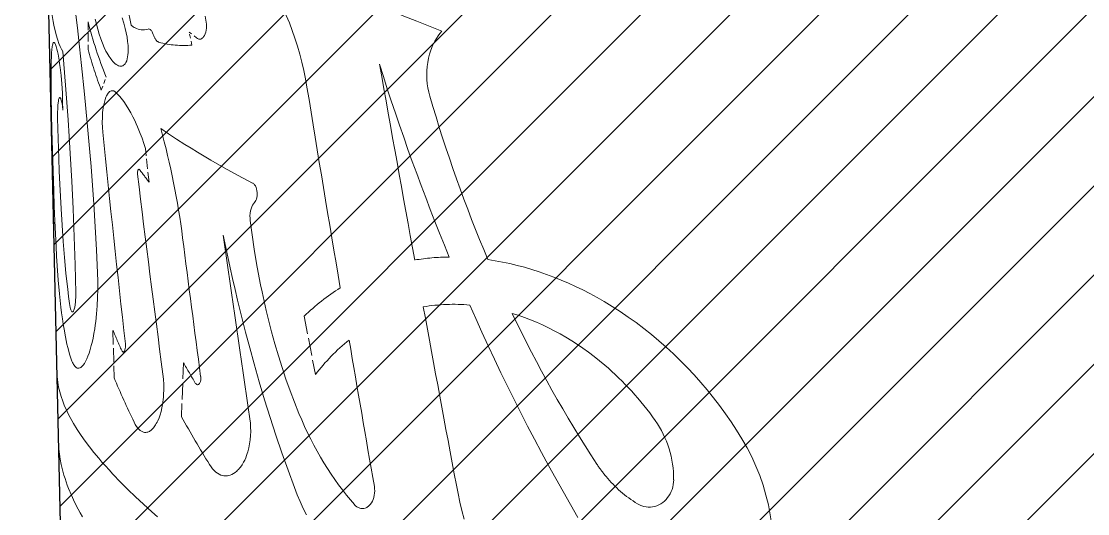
# Model space of a CAD drawing. Extents: x -99 to 297, y 0 to 529.
# Drawn here: x -98.84 to -65.03, y 201.58 to 217.19 of the extents above; entities that cross this region are included whole.
import ezdxf

# ---------------------------------------------------------------- set-up
doc = ezdxf.new("R2010")
doc.units = 0
doc.linetypes.add('DASHED', pattern=[15, 12, -3])

msp = doc.modelspace()

# ---------------------------------------------------------------- linework, layer by layer
at = {"color": 7, "lineweight": 13}
for p, q in [((-97.926, 215.648), (-35.744, 277.83)), ((-97.862, 212.883), (-34.484, 276.261)), ((-97.798, 210.119), (-33.327, 274.59)), ((-97.734, 207.354), (-32.302, 272.786)), ((-97.67, 204.59), (-31.425, 270.835)), ((-97.605, 201.826), (-30.709, 268.722)), ((-97.541, 199.061), (-30.181, 266.422)), ((-97.477, 196.297), (-29.883, 263.892)), ((-97.413, 193.533), (-29.837, 261.109)), ((-97.349, 190.768), (-29.837, 258.281)), ((-97.285, 188.004), (-29.837, 255.452)), ((-97.221, 185.24), (-29.892, 252.569)), ((-97.157, 182.475), (-29.959, 249.673)), ((-97.093, 179.711), (-30.026, 246.778)), ((-97.029, 176.947), (-30.093, 243.882)), ((-96.965, 174.182), (-30.16, 240.987)), ((-96.901, 171.418), (-30.227, 238.091))]:
    msp.add_line(p, q, dxfattribs=at)
at = {"color": 7, "lineweight": 30}
msp.add_line((-96.437, 151.402), (-98.835, 254.886), dxfattribs=at)
at = {"color": 7, "linetype": 'DASHED', "lineweight": 13, "ltscale": 0.016107}
msp.add_line((-92.975, 217.164), (-93.078, 217.8), dxfattribs=at)
at = {"color": 7, "linetype": 'DASHED', "lineweight": 13, "ltscale": 0.021933}
msp.add_line((-96.721, 217.174), (-96.721, 216.297), dxfattribs=at)
at = {"color": 7, "linetype": 'DASHED', "lineweight": 13, "ltscale": 0.010592}
msp.add_line((-93.429, 216.433), (-93.515, 216.848), dxfattribs=at)
at = {"color": 7, "linetype": 'DASHED', "lineweight": 13, "ltscale": 0.007389}
msp.add_line((-93.515, 216.848), (-93.28, 216.669), dxfattribs=at)
at = {"color": 7, "linetype": 'DASHED', "lineweight": 13, "ltscale": 0.011119}
msp.add_line((-96.3, 215.003), (-96.15, 215.422), dxfattribs=at)
at = {"color": 7, "linetype": 'DASHED', "lineweight": 13, "ltscale": 0.003052}
msp.add_line((-97.882, 213.777), (-97.885, 213.899), dxfattribs=at)
at = {"color": 7, "linetype": 'DASHED', "lineweight": 13, "ltscale": 0.026727}
msp.add_line((-94.785, 212.092), (-94.901, 213.154), dxfattribs=at)
at = {"color": 7, "linetype": 'DASHED', "lineweight": 13, "ltscale": 0.047177}
msp.add_line((-89.864, 207.844), (-89.512, 205.99), dxfattribs=at)
at = {"color": 7, "linetype": 'DASHED', "lineweight": 13, "ltscale": 0.037499}
msp.add_line((-95.929, 207.393), (-95.896, 205.893), dxfattribs=at)
at = {"color": 7, "linetype": 'DASHED', "lineweight": 13, "ltscale": 0.043048}
msp.add_line((-93.694, 206.369), (-93.757, 204.648), dxfattribs=at)
at = {"color": 7, "linetype": 'DASHED', "lineweight": 13}
for points in [[(-96.418, 209.219), (-96.453, 209.95), (-96.493, 210.68), (-96.539, 211.408), (-96.59, 212.134), (-96.624, 212.587), (-96.661, 213.039), (-96.701, 213.506), (-96.743, 213.973), (-96.83, 214.883), (-96.924, 215.787), (-96.99, 216.384), (-97.058, 216.978), (-97.127, 217.568), (-97.199, 218.152), (-97.344, 219.307), (-97.491, 220.44), (-97.682, 221.911), (-97.773, 222.628)], [(-98.008, 219.342), (-97.996, 219.032), (-97.983, 218.753), (-97.971, 218.53), (-97.956, 218.313), (-97.938, 218.081), (-97.917, 217.857), (-97.885, 217.573), (-97.867, 217.437), (-97.847, 217.306), (-97.826, 217.181), (-97.803, 217.062), (-97.766, 216.891), (-97.725, 216.732), (-97.702, 216.658), (-97.679, 216.587), (-97.642, 216.487), (-97.603, 216.395), (-97.561, 216.311), (-97.516, 216.235)], [(-85.502, 216.88), (-86.301, 217.195), (-86.704, 217.357), (-87.104, 217.519), (-87.483, 217.676), (-87.858, 217.833), (-88.463, 218.091), (-89.058, 218.351), (-89.641, 218.614), (-90.212, 218.878), (-90.77, 219.145)], [(-91.007, 218.472), (-90.882, 218.265), (-90.762, 218.052), (-90.648, 217.832), (-90.539, 217.606), (-90.435, 217.375), (-90.337, 217.138), (-90.245, 216.897), (-90.16, 216.651), (-90.08, 216.401), (-90.007, 216.147), (-89.94, 215.891), (-89.88, 215.631), (-89.827, 215.368), (-89.78, 215.103)], [(-95.691, 218.245), (-95.636, 218.119), (-95.585, 217.984), (-95.537, 217.843), (-95.492, 217.696), (-95.455, 217.561), (-95.422, 217.422), (-95.391, 217.28), (-95.37, 217.172), (-95.351, 217.062)], [(-96.492, 217.259), (-96.456, 217.096), (-96.415, 216.936), (-96.369, 216.78), (-96.319, 216.63), (-96.266, 216.492), (-96.21, 216.362), (-96.151, 216.24), (-96.118, 216.18), (-96.085, 216.123), (-96.055, 216.074), (-96.023, 216.028), (-95.967, 215.953), (-95.938, 215.92), (-95.909, 215.889), (-95.87, 215.853), (-95.831, 215.822), (-95.791, 215.798), (-95.753, 215.78), (-95.715, 215.77), (-95.696, 215.767), (-95.678, 215.767), (-95.648, 215.771), (-95.619, 215.78), (-95.592, 215.796), (-95.566, 215.818), (-95.543, 215.845), (-95.529, 215.866), (-95.517, 215.888), (-95.495, 215.94), (-95.477, 216)], [(-95.477, 216), (-95.464, 216.06), (-95.455, 216.125), (-95.449, 216.195), (-95.448, 216.249), (-95.447, 216.306), (-95.453, 216.423), (-95.464, 216.544), (-95.484, 216.681), (-95.51, 216.819), (-95.541, 216.957), (-95.587, 217.129), (-95.64, 217.297)], [(-95.351, 217.062), (-95.288, 217.016), (-95.256, 216.997), (-95.223, 216.979), (-95.18, 216.959), (-95.135, 216.943), (-95.09, 216.931), (-95.036, 216.922), (-94.981, 216.919), (-94.926, 216.921), (-94.87, 216.93), (-94.814, 216.943)], [(-93.28, 216.669), (-93.255, 216.649), (-93.23, 216.634), (-93.203, 216.625), (-93.188, 216.623), (-93.173, 216.623), (-93.158, 216.625), (-93.143, 216.628), (-93.114, 216.642), (-93.086, 216.663), (-93.071, 216.679), (-93.056, 216.697), (-93.029, 216.739), (-93.007, 216.788), (-92.989, 216.844), (-92.976, 216.905), (-92.968, 216.968), (-92.965, 217.033), (-92.967, 217.099), (-92.975, 217.164)], [(-94.814, 216.943), (-94.792, 216.946), (-94.769, 216.942), (-94.746, 216.93), (-94.725, 216.911), (-94.711, 216.896), (-94.698, 216.877), (-94.685, 216.854), (-94.672, 216.827), (-94.652, 216.773)], [(-85.885, 214.815), (-85.919, 214.945), (-85.946, 215.077), (-85.965, 215.211), (-85.977, 215.346), (-85.982, 215.482), (-85.979, 215.618), (-85.968, 215.753), (-85.95, 215.886), (-85.924, 216.018), (-85.891, 216.147), (-85.852, 216.271), (-85.829, 216.332), (-85.805, 216.392), (-85.765, 216.48), (-85.722, 216.564), (-85.674, 216.646), (-85.623, 216.725), (-85.564, 216.805), (-85.502, 216.88)], [(-97.52, 214.37), (-97.525, 214.646), (-97.535, 214.922), (-97.553, 215.202), (-97.576, 215.472), (-97.604, 215.728), (-97.62, 215.848), (-97.637, 215.961), (-97.67, 216.148), (-97.687, 216.23), (-97.705, 216.304), (-97.728, 216.387), (-97.751, 216.451), (-97.763, 216.476), (-97.774, 216.495), (-97.782, 216.506), (-97.791, 216.513), (-97.802, 216.517), (-97.812, 216.515), (-97.822, 216.505), (-97.832, 216.487), (-97.841, 216.461), (-97.85, 216.428), (-97.857, 216.386), (-97.87, 216.284), (-97.877, 216.197), (-97.883, 216.1), (-97.89, 215.879), (-97.893, 215.663), (-97.894, 215.431), (-97.891, 215.115), (-97.886, 214.79)], [(-97.516, 216.235), (-97.432, 215.169), (-97.391, 214.618), (-97.353, 214.065), (-97.318, 213.534), (-97.285, 213.001), (-97.236, 212.123), (-97.194, 211.242), (-97.159, 210.358), (-97.132, 209.472), (-97.111, 208.586)], [(-97.886, 214.79), (-97.863, 213.74), (-97.838, 212.776), (-97.809, 211.801), (-97.792, 211.327), (-97.774, 210.866), (-97.755, 210.455), (-97.735, 210.049), (-97.717, 209.741), (-97.698, 209.437), (-97.665, 208.984), (-97.626, 208.548), (-97.605, 208.336), (-97.582, 208.129), (-97.559, 207.944), (-97.534, 207.763), (-97.509, 207.594), (-97.482, 207.429), (-97.438, 207.187), (-97.389, 206.959), (-97.363, 206.846), (-97.334, 206.738), (-97.307, 206.638), (-97.278, 206.542)], [(-97.684, 214.107), (-97.685, 214.281), (-97.68, 214.449), (-97.676, 214.53), (-97.669, 214.604), (-97.661, 214.661), (-97.652, 214.708), (-97.645, 214.735), (-97.637, 214.755), (-97.63, 214.767), (-97.622, 214.774), (-97.614, 214.775), (-97.605, 214.769), (-97.596, 214.758), (-97.587, 214.742), (-97.579, 214.72), (-97.571, 214.693), (-97.555, 214.628), (-97.544, 214.571), (-97.535, 214.508), (-97.52, 214.37)], [(-95.837, 214.935), (-95.871, 214.963), (-95.888, 214.973), (-95.905, 214.981), (-95.931, 214.988), (-95.957, 214.99), (-95.982, 214.986), (-96.008, 214.977), (-96.035, 214.96), (-96.061, 214.937), (-96.086, 214.908), (-96.103, 214.884), (-96.119, 214.857), (-96.136, 214.824), (-96.152, 214.788), (-96.179, 214.712), (-96.203, 214.63), (-96.223, 214.542), (-96.239, 214.448), (-96.249, 214.376), (-96.257, 214.303), (-96.263, 214.224), (-96.267, 214.144), (-96.27, 213.986), (-96.265, 213.827), (-96.253, 213.671)], [(-94.901, 213.154), (-94.953, 213.319), (-95.008, 213.48), (-95.066, 213.635), (-95.108, 213.741), (-95.151, 213.844), (-95.194, 213.944), (-95.239, 214.04), (-95.3, 214.165), (-95.363, 214.284), (-95.428, 214.398), (-95.507, 214.526), (-95.588, 214.644), (-95.67, 214.752), (-95.712, 214.803), (-95.755, 214.852), (-95.796, 214.895), (-95.837, 214.935)], [(-97.306, 208.241), (-97.336, 208.466), (-97.364, 208.694), (-97.393, 208.946), (-97.42, 209.202), (-97.467, 209.7), (-97.508, 210.208), (-97.545, 210.724), (-97.577, 211.247), (-97.598, 211.637), (-97.617, 212.03), (-97.634, 212.437), (-97.649, 212.845), (-97.669, 213.475), (-97.684, 214.107)], [(-91.505, 212.063), (-91.958, 212.305), (-92.4, 212.548), (-92.83, 212.793), (-93.041, 212.917), (-93.248, 213.041), (-93.451, 213.164), (-93.651, 213.289), (-93.912, 213.455), (-94.167, 213.623), (-94.415, 213.791)], [(-95.152, 212.34), (-95.155, 212.378), (-95.152, 212.417), (-95.145, 212.452), (-95.139, 212.468), (-95.131, 212.482), (-95.126, 212.49), (-95.119, 212.495), (-95.108, 212.499), (-95.096, 212.496), (-95.089, 212.491), (-95.082, 212.483)], [(-91.445, 211.445), (-91.42, 211.477), (-91.4, 211.514), (-91.383, 211.556), (-91.369, 211.604), (-91.361, 211.653), (-91.357, 211.704), (-91.358, 211.763), (-91.364, 211.82), (-91.377, 211.875), (-91.394, 211.926), (-91.416, 211.97), (-91.442, 212.009), (-91.457, 212.027), (-91.473, 212.042), (-91.489, 212.054), (-91.505, 212.063)], [(-91.579, 210.877), (-91.585, 210.953), (-91.586, 211.028), (-91.58, 211.104), (-91.568, 211.177), (-91.55, 211.247), (-91.526, 211.313), (-91.503, 211.362), (-91.475, 211.406), (-91.445, 211.445)], [(-90.036, 204.763), (-90.179, 205.119), (-90.315, 205.48), (-90.445, 205.846), (-90.569, 206.215), (-90.686, 206.588), (-90.797, 206.964), (-90.902, 207.344), (-91.001, 207.727), (-91.072, 208.021), (-91.14, 208.316), (-91.204, 208.613), (-91.25, 208.836), (-91.294, 209.06), (-91.376, 209.511), (-91.451, 209.964), (-91.519, 210.42), (-91.579, 210.877)], [(-92.432, 210.406), (-92.288, 209.719), (-92.214, 209.376), (-92.137, 209.033), (-92.059, 208.693), (-91.979, 208.354), (-91.855, 207.846), (-91.726, 207.34), (-91.593, 206.836), (-91.455, 206.334), (-91.292, 205.763), (-91.122, 205.196), (-90.946, 204.631), (-90.764, 204.071), (-90.575, 203.513), (-90.379, 202.959), (-90.176, 202.409)], [(-97.278, 206.542), (-97.256, 206.479), (-97.234, 206.421), (-97.216, 206.379), (-97.197, 206.342), (-97.18, 206.313), (-97.163, 206.287), (-97.138, 206.255), (-97.112, 206.23), (-97.085, 206.211), (-97.06, 206.2), (-97.035, 206.195), (-97.01, 206.196), (-96.984, 206.202), (-96.968, 206.209), (-96.952, 206.218), (-96.933, 206.231), (-96.915, 206.247), (-96.895, 206.267), (-96.875, 206.29), (-96.836, 206.345), (-96.798, 206.411), (-96.76, 206.488), (-96.723, 206.575), (-96.688, 206.671), (-96.663, 206.746), (-96.64, 206.825), (-96.616, 206.913), (-96.593, 207.005), (-96.562, 207.144), (-96.534, 207.289), (-96.508, 207.44), (-96.491, 207.556), (-96.475, 207.676), (-96.448, 207.921), (-96.429, 208.173), (-96.416, 208.431), (-96.41, 208.692), (-96.411, 208.955), (-96.418, 209.219)], [(-97.111, 208.586), (-97.112, 208.437), (-97.115, 208.364), (-97.12, 208.294), (-97.13, 208.206), (-97.143, 208.128), (-97.158, 208.062), (-97.168, 208.034), (-97.178, 208.011), (-97.185, 207.998), (-97.193, 207.988), (-97.203, 207.98), (-97.212, 207.977), (-97.221, 207.979), (-97.23, 207.984), (-97.242, 207.998), (-97.253, 208.019), (-97.264, 208.045), (-97.275, 208.081), (-97.285, 208.123), (-97.296, 208.179), (-97.306, 208.241)], [(-75.989, 203.958), (-76.158, 204.228), (-76.333, 204.493), (-76.514, 204.753), (-76.7, 205.009), (-76.893, 205.259), (-77.091, 205.505), (-77.295, 205.745), (-77.504, 205.979), (-77.718, 206.208), (-77.937, 206.431), (-78.161, 206.648), (-78.389, 206.859), (-78.622, 207.064), (-78.859, 207.262), (-79.1, 207.454), (-79.345, 207.639), (-79.594, 207.817), (-79.845, 207.988), (-80.101, 208.151), (-80.359, 208.308)], [(-95.537, 206.971), (-95.534, 206.918), (-95.535, 206.866), (-95.54, 206.817), (-95.551, 206.773), (-95.558, 206.752), (-95.567, 206.734), (-95.574, 206.724), (-95.582, 206.715), (-95.595, 206.707), (-95.609, 206.707), (-95.622, 206.713), (-95.63, 206.72), (-95.637, 206.729), (-95.65, 206.753)], [(-94.516, 201.48), (-94.697, 201.641), (-94.962, 201.881), (-95.215, 202.118), (-95.459, 202.353), (-95.691, 202.585), (-95.936, 202.84), (-96.055, 202.968), (-96.17, 203.095), (-96.278, 203.218), (-96.383, 203.34), (-96.535, 203.524), (-96.679, 203.706), (-96.813, 203.885), (-96.939, 204.063), (-97.066, 204.255), (-97.182, 204.444), (-97.236, 204.537), (-97.286, 204.63), (-97.35, 204.753), (-97.408, 204.875), (-97.462, 204.995), (-97.522, 205.148), (-97.575, 205.299), (-97.618, 205.448), (-97.653, 205.595), (-97.667, 205.668), (-97.678, 205.74), (-97.69, 205.835), (-97.699, 205.93), (-97.703, 206.023)], [(-95.262, 204.487), (-95.222, 204.412), (-95.18, 204.345), (-95.138, 204.29), (-95.115, 204.265), (-95.092, 204.243), (-95.07, 204.224), (-95.048, 204.208), (-95.025, 204.194), (-95.003, 204.183), (-94.981, 204.174), (-94.959, 204.167), (-94.925, 204.161), (-94.891, 204.16), (-94.857, 204.163), (-94.823, 204.172), (-94.799, 204.181), (-94.776, 204.193), (-94.753, 204.207), (-94.73, 204.223), (-94.685, 204.261), (-94.642, 204.308), (-94.601, 204.363), (-94.578, 204.398), (-94.555, 204.437), (-94.532, 204.481), (-94.509, 204.528), (-94.469, 204.623), (-94.435, 204.721), (-94.406, 204.825), (-94.38, 204.933), (-94.359, 205.046), (-94.347, 205.122), (-94.337, 205.2), (-94.329, 205.279), (-94.323, 205.359), (-94.317, 205.52), (-94.319, 205.682), (-94.328, 205.843), (-94.346, 206.003)], [(-93.149, 205.933), (-93.146, 205.88), (-93.149, 205.827), (-93.158, 205.778), (-93.165, 205.755), (-93.174, 205.734), (-93.187, 205.711), (-93.203, 205.692), (-93.22, 205.679), (-93.237, 205.672), (-93.255, 205.672), (-93.273, 205.677), (-93.285, 205.684), (-93.296, 205.694), (-93.308, 205.707), (-93.318, 205.723)], [(-92.866, 203.139), (-92.821, 203.07), (-92.771, 203.007), (-92.719, 202.95), (-92.668, 202.904), (-92.616, 202.865), (-92.561, 202.833), (-92.505, 202.809), (-92.448, 202.792), (-92.419, 202.787), (-92.389, 202.783), (-92.36, 202.782), (-92.331, 202.782), (-92.302, 202.785), (-92.273, 202.79), (-92.217, 202.804), (-92.163, 202.826), (-92.109, 202.854), (-92.057, 202.889), (-92.007, 202.93), (-91.977, 202.958), (-91.948, 202.988), (-91.919, 203.021), (-91.89, 203.057), (-91.838, 203.133), (-91.789, 203.215), (-91.754, 203.283), (-91.722, 203.355), (-91.693, 203.431), (-91.673, 203.489), (-91.654, 203.548), (-91.622, 203.671), (-91.597, 203.797), (-91.579, 203.927), (-91.567, 204.058), (-91.562, 204.191), (-91.565, 204.325), (-91.574, 204.457), (-91.59, 204.589)], [(-97.651, 203.795), (-97.643, 203.635), (-97.627, 203.473), (-97.603, 203.308), (-97.571, 203.141), (-97.531, 202.972), (-97.483, 202.801), (-97.45, 202.697), (-97.415, 202.593), (-97.377, 202.488), (-97.336, 202.381), (-97.246, 202.167), (-97.145, 201.949), (-97.034, 201.729), (-96.969, 201.609), (-96.901, 201.487)], [(-79.302, 201.898), (-79.234, 201.862), (-79.199, 201.846), (-79.164, 201.833), (-79.097, 201.813), (-79.029, 201.8), (-78.96, 201.793), (-78.891, 201.794), (-78.822, 201.801), (-78.754, 201.816), (-78.687, 201.837), (-78.622, 201.864), (-78.559, 201.898), (-78.499, 201.938), (-78.443, 201.984), (-78.392, 202.035), (-78.344, 202.091), (-78.301, 202.151), (-78.263, 202.216), (-78.23, 202.284), (-78.202, 202.355), (-78.181, 202.428), (-78.165, 202.503), (-78.156, 202.579), (-78.152, 202.656)], [(-90.176, 202.409), (-90.089, 202.186), (-89.997, 201.967), (-89.899, 201.752), (-89.795, 201.542)], [(-87.643, 202.444), (-87.634, 202.375), (-87.631, 202.305), (-87.635, 202.235), (-87.644, 202.166), (-87.659, 202.099), (-87.68, 202.035), (-87.706, 201.976), (-87.738, 201.922), (-87.775, 201.873), (-87.795, 201.851), (-87.816, 201.831), (-87.838, 201.813), (-87.86, 201.797), (-87.883, 201.783), (-87.906, 201.772), (-87.939, 201.759), (-87.971, 201.751), (-88.005, 201.746), (-88.038, 201.746), (-88.071, 201.75), (-88.104, 201.757), (-88.128, 201.765), (-88.151, 201.775), (-88.174, 201.788), (-88.197, 201.802), (-88.236, 201.833), (-88.272, 201.869)], [(-84.796, 201.413), (-84.865, 201.68), (-84.929, 201.948), (-84.987, 202.218), (-85.041, 202.489)]]:
    msp.add_lwpolyline(points, dxfattribs=at)
for centre, radius, start, end in [((-81.949, 221.015), 15.263, 194.5739, 201.4973), ((-93.694, 219.417), 2.995, 254.9428, 275.0802), ((-82.122, 220.322), 15.143, 195.4151, 200.5629), ((1253.947, 454.369), 1362.471, 190.083349, 190.348442), ((-15.553, 238.415), 75.39, 197.43453, 202.37393), ((1059.267, 402.635), 1164.249, 189.269313, 189.586698), ((-40.528, 228.055), 47.25, 196.2727, 202.9428), ((-706.574, 197.656), 608.905, 1.131275, 1.51707), ((-118.57, 207.163), 25.048, 7.2568, 15.3452), ((488.614, 272.779), 587.846, 185.770863, 186.427613), ((527.288, 288.362), 627.066, 186.963373, 187.54704), ((-77.09, 225.846), 22.412, 216.6014, 217.858), ((782.968, 322.5), 883.838, 187.291427, 187.578677), ((857.763, 345.016), 959.683, 188.063156, 188.414091), ((-85.193, 202.504), 7.215, 90.5878, 99.3221), ((-85.198, 203.088), 6.663, 121.9485, 134.4576), ((-85.131, 202.511), 5.708, 84.8408, 99.6697), ((1391.915, 479.63), 1502.733, 190.408534, 190.627605), ((-23.942, 234.869), 66.279, 203.73029, 210.26391), ((-46.695, 225.324), 40.5, 205.4297, 213.1858), ((-67.667, 219.318), 30.675, 202.876, 204.1799), ((-84.648, 202.313), 6.097, 128.4909, 142.9136), ((1151.703, 418.288), 1258.001, 189.665041, 189.879508), ((-54.506, 228.753), 45.131, 209.7336, 210.6829), ((-86.653, 198.93), 9.7, 35.3069, 49.3676), ((-66.928, 218.115), 31.441, 202.8741, 205.6868), ((-53.773, 227.225), 45.918, 209.451, 211.638), ((-81.374, 202.688), 3.221, 359.434, 35.0269), ((-81.855, 200.402), 6.861, 347.9811, 31.2258), ((-76.961, 205.532), 4.337, 213.2154, 219.7218), ((-77.229, 205.294), 3.979, 219.5548, 238.603)]:
    msp.add_arc(centre, radius, start, end, dxfattribs=at)
for centre, major_axis, ratio, start_param, end_param in [((-94.443, 217.112), (0.002, -0.591), 0.434396, 5.320863, 6.161313), ((-82.898, 201.178), (6.512, -6.978), 0.756228, 1.944062, 2.388452), ((-83.659, 201.048), (4.417, -6.274), 0.785991, 1.885403, 2.352685), ((-77.256, 220.178), (-8.406, -20.2), 0.55442, 5.777544, 6.021686)]:
    msp.add_ellipse(centre, major_axis=major_axis, ratio=ratio, start_param=start_param, end_param=end_param, dxfattribs=at)

doc.saveas('drawing.dxf')
